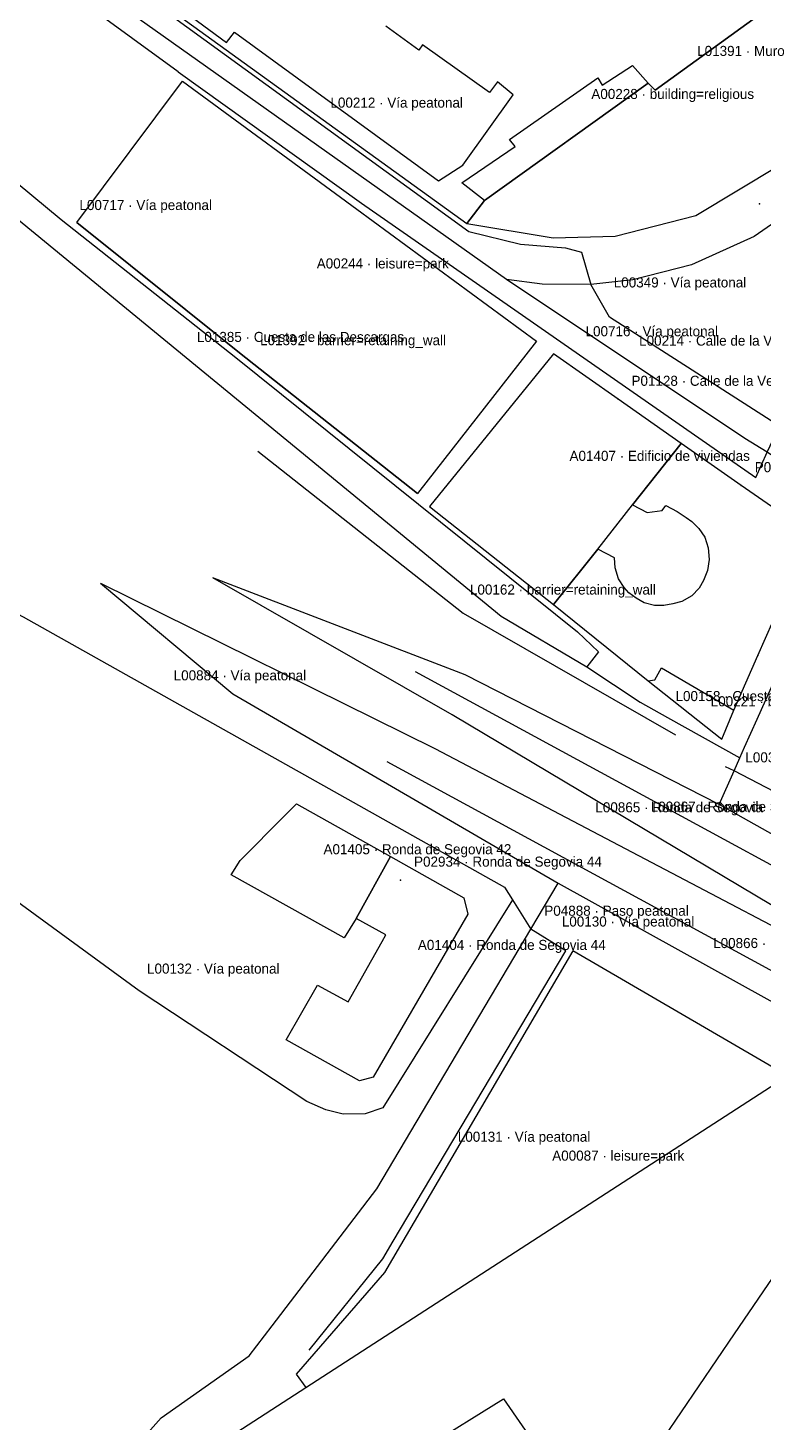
# Model space of a CAD drawing. Header units: metres. Extents: x 436207 to 441321, y 4465685 to 4475088.
# Drawn here: x 439344.4 to 439453.9, y 4473143 to 4473350.9 of the extents above; entities that cross this region are included whole.
import ezdxf

# ---------------------------------------------------------------- set-up
doc = ezdxf.new("R2010")
doc.units = ezdxf.units.M
for name, color, linetype, true_color in [('G_A_EDI', 7, 'CONTINUOUS', 0xa4a4a4), ('G_A_VER', 7, 'CONTINUOUS', 0x4d745d), ('G_L_ACC', 7, 'CONTINUOUS', 0xe68241), ('G_L_BAR', 7, 'CONTINUOUS', 0x333333), ('G_L_EQU', 7, 'CONTINUOUS', 0x8e5aa4), ('G_L_VIA', 7, 'CONTINUOUS', 0x555555), ('G_P_ACC', 7, 'CONTINUOUS', 0xe68241), ('G_P_EQU', 7, 'CONTINUOUS', 0x8e5aa4), ('G_P_UMB', 7, 'CONTINUOUS', 0x9e6a39), ('T_A_EDI', 7, 'CONTINUOUS', 0xa4a4a4), ('T_A_VER', 7, 'CONTINUOUS', 0x4d745d), ('T_L_ACC', 7, 'CONTINUOUS', 0xe68241), ('T_L_BAR', 7, 'CONTINUOUS', 0x333333), ('T_L_VIA', 7, 'CONTINUOUS', 0x555555), ('T_P_ACC', 7, 'CONTINUOUS', 0xe68241), ('T_P_EQU', 7, 'CONTINUOUS', 0x8e5aa4), ('T_P_UMB', 7, 'CONTINUOUS', 0x9e6a39)]:
    doc.layers.add(name, color=color, linetype=linetype, true_color=true_color)

msp = doc.modelspace()

# ---------------------------------------------------------------- linework, layer by layer
at = {"layer": 'G_A_EDI'}
for points in [[(439412.39, 4473325.19), (439409.04, 4473327.83), (439416.98, 4473333.22), (439416.1, 4473334.25), (439429.31, 4473343.48), (439429.95, 4473342.36), (439434.43, 4473345.29), (439436.79, 4473342.65)], [(439422.68, 4473264.92), (439429.28, 4473273.17), (439434.45, 4473279.77), (439441.7, 4473288.92), (439432.3, 4473295.54), (439422.69, 4473302.3), (439404.18, 4473279.56)], [(439422.68, 4473264.92), (439436.77, 4473253.56), (439437.79, 4473253.7), (439438.76, 4473255.48), (439449.56, 4473249.19), (439453.14, 4473257.32), (439461.11, 4473275.4), (439450.67, 4473282.66), (439441.7, 4473288.92), (439434.45, 4473279.77), (439436.62, 4473278.63), (439438.85, 4473278.94), (439439.41, 4473279.69), (439441.11, 4473278.82), (439442.43, 4473277.9), (439443.29, 4473277.33), (439444.34, 4473276.24), (439445.21, 4473274.96), (439445.73, 4473273.4), (439445.87, 4473271.64), (439445.62, 4473269.99), (439445.05, 4473268.52), (439444.4, 4473267.35), (439443.31, 4473266.21), (439441.79, 4473265.38), (439440.48, 4473265.02), (439439.14, 4473264.78), (439437.72, 4473264.78), (439436.17, 4473265.18), (439434.99, 4473265.87), (439433.92, 4473266.67), (439433.21, 4473267.46), (439432.35, 4473268.76), (439431.88, 4473270.39), (439431.75, 4473271.87), (439429.28, 4473273.17)], [(439393.28, 4473218.1), (439391.51, 4473215.25), (439374.67, 4473224.61), (439376.01, 4473226.76), (439382.65, 4473233.49), (439384.36, 4473235.22), (439398.39, 4473227.35)], [(439382.82, 4473200.03), (439387.5, 4473208.15), (439392.07, 4473205.7), (439397.14, 4473214.69), (439397.69, 4473215.68), (439393.28, 4473218.1), (439398.39, 4473227.35), (439409.3, 4473221.2), (439409.92, 4473218.78), (439395.8, 4473194.43), (439393.78, 4473193.88)]]:
    msp.add_lwpolyline(points, close=True, dxfattribs=at)
at = {"layer": 'G_A_VER'}
for points in [[(439409.75, 4473321.73), (439422.63, 4473319.59), (439431.86, 4473319.87), (439443.87, 4473322.96), (439456.35, 4473330.42), (439462.64, 4473336.8), (439467.38, 4473343.89), (439470.2, 4473349.81), (439471.77, 4473359.97), (439471.82, 4473366.26), (439437.85, 4473341.65), (439436.79, 4473342.65), (439412.39, 4473325.19)], [(439420.14, 4473304.2), (439402.39, 4473281.49), (439375.89, 4473302.45), (439351.65, 4473321.87), (439367.4, 4473342.99), (439393.37, 4473323.89)], [(439457.55, 4473194.67), (439425.55, 4473213.27), (439397.49, 4473165.34), (439384.35, 4473150.18), (439385.79, 4473148.18)], [(439403.57, 4473139.24), (439415.23, 4473146.47), (439430.47, 4473124.41), (439419.1, 4473116.9)]]:
    msp.add_lwpolyline(points, close=True, dxfattribs=at)
at = {"layer": 'G_L_ACC'}
for points in [[(439427.65, 4473255.62), (439435.59, 4473250.37), (439439.68, 4473248.07), (439450.43, 4473242.05)], [(439451.14, 4473243.68), (439453.01, 4473247.82)]]:
    msp.add_lwpolyline(points, dxfattribs=at)
at = {"layer": 'G_L_BAR'}
for points in [[(439373.66, 4473379.94), (439372.31, 4473379.2), (439351.4, 4473367.87), (439348.31, 4473366.2), (439352, 4473363.53), (439356.23, 4473360.46), (439358.2, 4473359.04), (439409.75, 4473321.73), (439412.39, 4473325.19)], [(439412.39, 4473325.19), (439436.79, 4473342.65), (439437.85, 4473341.65), (439471.82, 4473366.26)], [(439351.65, 4473321.87), (439375.89, 4473302.45), (439402.39, 4473281.49)], [(439378.64, 4473287.8), (439409.22, 4473263.63), (439440.84, 4473245.49)], [(439402.09, 4473254.94), (439501.54, 4473200.86), (439498.05, 4473194.53), (439494.86, 4473188.74), (439397.87, 4473241.46)], [(439436.77, 4473253.56), (439447.76, 4473244.85), (439449.56, 4473249.19)]]:
    msp.add_lwpolyline(points, dxfattribs=at)
at = {"layer": 'G_L_EQU'}
for points in [[(439358.2, 4473359.04), (439409.75, 4473321.73), (439422.63, 4473319.59), (439431.86, 4473319.87), (439443.87, 4473322.96), (439456.35, 4473330.42), (439462.64, 4473336.8), (439467.38, 4473343.89), (439470.2, 4473349.81), (439471.77, 4473359.97)], [(439363.4, 4473356.55), (439373.93, 4473348.72), (439375.16, 4473350.28), (439405.52, 4473328.13), (439409.18, 4473330.44), (439416.66, 4473340.94)], [(439416.66, 4473340.94), (439414.36, 4473342.87), (439413.14, 4473341.3), (439403.17, 4473348.41), (439402.61, 4473347.58), (439397.68, 4473351.19)], [(439309.53, 4472972.87), (439262.23, 4473040.71), (439295.55, 4473056.89), (439363.53, 4473133.75), (439385.79, 4473148.18), (439457.55, 4473194.67), (439470.81, 4473187.29), (439463.63, 4473176.75), (439456.76, 4473166.66), (439449.62, 4473156.17), (439436.45, 4473136.81), (439461.94, 4473122.03), (439494, 4473103.45), (439309.53, 4472972.87)]]:
    msp.add_lwpolyline(points, dxfattribs=at)
at = {"layer": 'G_L_VIA'}
for points in [[(439415.68, 4473313.37), (439353.11, 4473357.81), (439347.42, 4473361.86), (439343.75, 4473364.66), (439343.2, 4473365.02), (439340.21, 4473366.98), (439336.44, 4473369.96), (439296.14, 4473401.82), (439294.66, 4473403), (439290.93, 4473405.95)], [(439347.4, 4473366.76), (439347.44, 4473366.07), (439355.73, 4473360.05), (439410.08, 4473320.57), (439417.75, 4473318.64), (439424.48, 4473318.11), (439426.86, 4473317.48), (439428.26, 4473312.66)], [(439486.47, 4473365.04), (439480.71, 4473354.53), (439475.92, 4473345.38), (439473.1, 4473339.9), (439468.81, 4473333.68), (439466.77, 4473331.56), (439461.11, 4473325.73), (439452.6, 4473319.81), (439443.24, 4473315.59), (439434.51, 4473313.36), (439428.26, 4473312.66), (439420.99, 4473312.72), (439415.68, 4473313.37)], [(439366.77, 4473344.35), (439345.93, 4473359.57), (439341.13, 4473362.94), (439339.92, 4473362.65), (439315.66, 4473349.87), (439340.56, 4473329.59), (439349.29, 4473322.34), (439375.32, 4473301.75), (439426.24, 4473260.87), (439429.41, 4473257.85), (439427.65, 4473255.62)], [(439308.72, 4473350.38), (439414.89, 4473263.19), (439427.65, 4473255.62)], [(439366.77, 4473344.35), (439394.09, 4473324.77), (439452.84, 4473283.87), (439454.54, 4473287.65), (439456.35, 4473291.51), (439431.05, 4473307.76)], [(439451.19, 4473289.68), (439415.68, 4473313.37)], [(439431.05, 4473307.76), (439428.26, 4473312.66)], [(439456.36, 4473286.41), (439454.54, 4473287.65), (439451.19, 4473289.68)], [(439305.25, 4473281.18), (439309.18, 4473279.15), (439313.64, 4473278.92), (439343.66, 4473263.1), (439415.38, 4473222.79), (439416.57, 4473220.9), (439419.31, 4473216.52)], [(439355.16, 4473268.1), (439405.02, 4473243.46), (439498.05, 4473194.53)], [(439355.16, 4473268.1), (439374.89, 4473251.62), (439423.39, 4473223.4), (439498.85, 4473181.52), (439521.28, 4473171.93), (439538.23, 4473162.6)], [(439498.05, 4473194.53), (439407.59, 4473248.49), (439371.92, 4473268.91)], [(439592.97, 4473156.67), (439571.19, 4473157.81), (439566.91, 4473160.22), (439519.42, 4473186.85), (439510.52, 4473196.98), (439506.26, 4473201.87), (439498.95, 4473206.13), (439447.39, 4473235.1), (439409.53, 4473254.42), (439371.92, 4473268.91)], [(439453.01, 4473247.82), (439456.46, 4473255.49)], [(439416.57, 4473220.9), (439397.25, 4473189.89), (439394.62, 4473189), (439391.32, 4473188.92), (439388.77, 4473189.56), (439385.93, 4473190.84), (439360.92, 4473207.3), (439296.1, 4473254.69)], [(439447.39, 4473235.1), (439449.59, 4473240.12), (439450.43, 4473242.05), (439451.14, 4473243.68)], [(439571.03, 4473164.65), (439569.83, 4473165.35), (439542.71, 4473180.55), (439525.04, 4473191.01), (439519.2, 4473195.62), (439516.41, 4473199.73), (439514.7, 4473202.24), (439506.75, 4473209.18), (439497.27, 4473214.66), (439486.51, 4473220.88), (439449.59, 4473240.12), (439448.32, 4473240.75)], [(439209.97, 4473022.83), (439219.95, 4473027.67), (439258.15, 4473046.15), (439263.45, 4473048.81), (439291.39, 4473061.21), (439317.19, 4473090.67), (439364.21, 4473143.67), (439377.35, 4473152.91), (439380.78, 4473157.39), (439396.35, 4473177.82), (439419.31, 4473216.52), (439423.39, 4473223.4)], [(439424.53, 4473213.31), (439419.31, 4473216.52)], [(439386.26, 4473153.76), (439397.24, 4473167.34), (439398.8, 4473169.99), (439424.53, 4473213.31)]]:
    msp.add_lwpolyline(points, dxfattribs=at)
at = {"layer": 'G_P_ACC'}
msp.add_point((439419.31, 4473216.52), dxfattribs=at)
at = {"layer": 'G_P_EQU'}
for p in [(439453.36, 4473324.68), (439399.9, 4473223.84)]:
    msp.add_point(p, dxfattribs=at)
at = {"layer": 'G_P_UMB'}
for p in [(439432.3, 4473295.54), (439450.67, 4473282.66), (439453.14, 4473257.32)]:
    msp.add_point(p, dxfattribs=at)

# ---------------------------------------------------------------- texts
at = {"layer": 'T_A_EDI'}
for s, p in [('A00228 · building=religious', (439428.32, 4473340.31)), ('A01407 · Edificio de viviendas', (439425.07, 4473286.35)), ('A01405 · Ronda de Segovia 42', (439388.41, 4473227.69)), ('A01404 · Ronda de Segovia 44', (439402.47, 4473213.42))]:
    msp.add_text(s, height=1.5, dxfattribs=at).set_placement(p)
at = {"layer": 'T_A_VER'}
for s, p in [('A00244 · leisure=park', (439387.4, 4473315.04)), ('A00087 · leisure=park', (439422.49, 4473182))]:
    msp.add_text(s, height=1.5, dxfattribs=at).set_placement(p)
at = {"layer": 'T_L_ACC'}
msp.add_text('L00158 · Cuesta de las Descargas', height=1.5, dxfattribs=at).set_placement((439440.86, 4473250.53))
at = {"layer": 'T_L_BAR'}
for s, p in [('L01391 · Muro', (439444.09, 4473346.73)), ('L01392 · barrier=retaining_wall', (439378.96, 4473303.6)), ('L00162 · barrier=retaining_wall', (439410.23, 4473266.41)), ('L00221 · barrier=retaining_wall', (439446.11, 4473249.75))]:
    msp.add_text(s, height=1.5, dxfattribs=at).set_placement(p)
at = {"layer": 'T_L_VIA'}
for s, p in [('L00212 · Vía peatonal', (439389.44, 4473339.02)), ('L00717 · Vía peatonal', (439352.04, 4473323.75)), ('L00349 · Vía peatonal', (439431.66, 4473312.21)), ('L01385 · Cuesta de las Descargas', (439369.54, 4473304.08)), ('L00716 · Vía peatonal', (439427.46, 4473304.93)), ('L00214 · Calle de la Ventosa', (439435.44, 4473303.53)), ('L00884 · Vía peatonal', (439366.08, 4473253.62)), ('L00333 · Ronda de Segovia', (439451.27, 4473241.39)), ('L00865 · Ronda de Segovia', (439428.92, 4473233.94)), ('L00867 · Ronda de Segovia', (439437.17, 4473234.04)), ('L00130 · Vía peatonal', (439423.92, 4473216.91)), ('L00866 · Ronda de Segovia', (439446.47, 4473213.7)), ('L00132 · Vía peatonal', (439362.11, 4473209.89)), ('L00131 · Vía peatonal', (439408.42, 4473184.82))]:
    msp.add_text(s, height=1.5, dxfattribs=at).set_placement(p)
at = {"layer": 'T_P_ACC'}
msp.add_text('P04888 · Paso peatonal', height=1.5, dxfattribs=at).set_placement((439421.31, 4473218.52))
at = {"layer": 'T_P_EQU'}
msp.add_text('P02934 · Ronda de Segovia 44', height=1.5, dxfattribs=at).set_placement((439401.9, 4473225.84))
at = {"layer": 'T_P_UMB'}
for s, p in [('P01128 · Calle de la Ventosa 21', (439434.3, 4473297.54)), ('P01129 · Calle de la Ventosa 19', (439452.67, 4473284.66))]:
    msp.add_text(s, height=1.5, dxfattribs=at).set_placement(p)

doc.saveas('drawing.dxf')
